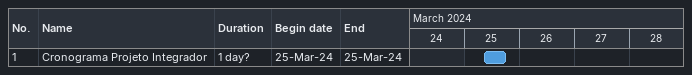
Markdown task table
| ID | Task | Duration | Start | Finish |
|---|---|---|---|---|
| 1 | Cronograma Projeto Integrador | 1d? | 2024-03-25 | 2024-03-25 |
